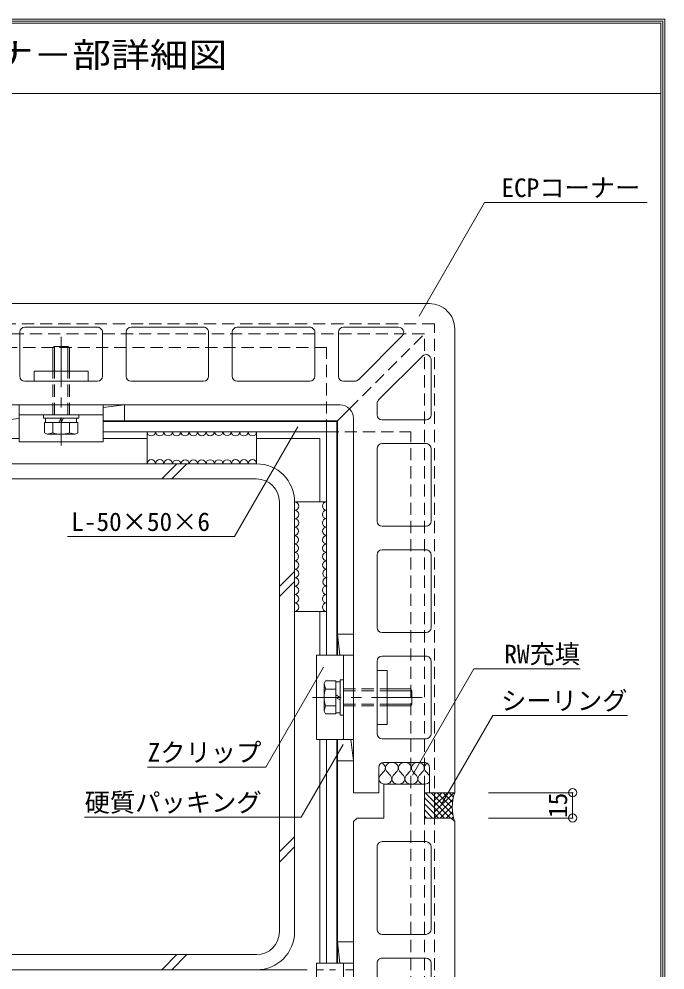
# Model space of a CAD drawing. Units: millimetres at full size, sheet at 1:6; details may follow other scales. Extents: x -1215 to 1203, y -852 to 852.
# Drawn here: x 820 to 1203, y 289 to 852 of the extents above; entities that cross this region are included whole.
import ezdxf
from ezdxf.enums import TextEntityAlignment as Align

# ---------------------------------------------------------------- set-up
doc = ezdxf.new("R2010")
doc.units = ezdxf.units.MM
doc.header["$LTSCALE"] = 6
doc.header["$PDMODE"] = 32
doc.header["$PDSIZE"] = 4.8
for name, pattern in [('CHAIN1', [8, 5, -1, 1, -1]), ('DASHED1', [1.8, 1.2, -0.6]), ('DOUBLE_CHAIN1', [8.8, 5, -1, 0.6, -0.6, 0.6, -1])]:
    doc.linetypes.add(name, pattern=pattern)
for name, color, linetype, lineweight in [('0-0_WAKU', 7, 'Continuous', 5), ('0-1_AL', 5, 'Continuous', 5), ('0-2_SUNPO', 7, 'Continuous', 5), ('0-3_STEEL', 6, 'Continuous', 5), ('0-4_KANAMONO', 6, 'Continuous', 5), ('0-5_FUKUSIZA', 3, 'Continuous', 5), ('0-6_HIFUKU', 4, 'Continuous', 5), ('0-7_KUTAI', 4, 'Continuous', 5)]:
    doc.layers.add(name, color=color, linetype=linetype, lineweight=lineweight)
doc.styles.add('ＭＳ ゴシック', font='')
doc.styles.get('ＭＳ ゴシック').set_extended_font_data('MS Gothic')

msp = doc.modelspace()

# ---------------------------------------------------------------- linework, layer by layer
at = {"layer": '0-0_WAKU'}
for p, q in [((-1215.433, 852.414), (1203.395, 852.414)), ((1203.395, 852.414), (1203.395, -852.414)), ((-1214.226, 851.207), (1202.188, 851.207)), ((-1213.019, 850), (1200.981, 850)), ((1200.981, 850), (1200.981, -850)), ((1202.188, 851.207), (1202.188, -851.207)), ((-1213.019, 808.159), (1200.981, 808.159))]:
    msp.add_line(p, q, dxfattribs=at)
at = {"layer": '0-1_AL'}
for p, q in [((1063.612, 683.691), (788.612, 683.691)), ((820.612, 640.691), (820.612, 666.691)), ((823.612, 669.691), (866.612, 669.691)), ((869.612, 666.691), (869.612, 640.691)), ((883.612, 640.691), (883.612, 666.691)), ((886.612, 669.691), (929.612, 669.691)), ((932.612, 666.691), (932.612, 640.691)), ((946.612, 640.691), (946.612, 666.691)), ((949.612, 669.691), (992.612, 669.691)), ((995.612, 666.691), (995.612, 640.691)), ((1009.612, 640.691), (1009.612, 666.691)), ((1012.612, 669.691), (1045.369, 669.691)), ((1078.612, 393.691), (1078.612, 668.691)), ((1047.491, 664.57), (1021.491, 638.57)), ((1033.491, 626.57), (1059.491, 652.57)), ((1064.612, 650.448), (1064.612, 617.691)), ((866.612, 637.691), (823.612, 637.691)), ((929.612, 637.691), (886.612, 637.691)), ((992.612, 637.691), (949.612, 637.691)), ((1019.37, 637.691), (1012.612, 637.691)), ((1032.612, 617.691), (1032.612, 624.448)), ((1018.612, 393.691), (1018.612, 615.691)), ((1061.612, 614.691), (1035.612, 614.691)), ((1032.612, 554.691), (1032.612, 597.691)), ((1035.612, 600.691), (1061.612, 600.691)), ((1064.612, 597.691), (1064.612, 554.691)), ((1061.612, 551.691), (1035.612, 551.691)), ((1035.612, 537.691), (1061.612, 537.691)), ((1032.612, 491.691), (1032.612, 534.691)), ((1064.612, 534.691), (1064.612, 491.691)), ((1061.612, 488.691), (1035.612, 488.691)), ((1035.612, 474.691), (1061.612, 474.691)), ((1032.612, 428.691), (1032.612, 471.691)), ((1064.612, 471.691), (1064.612, 428.691)), ((1061.612, 425.691), (1035.612, 425.691)), ((1060.612, 411.691), (1036.612, 411.691)), ((1033.612, 393.691), (1033.612, 408.691)), ((1063.612, 393.691), (1063.612, 408.691)), ((1060.612, 398.691), (1060.612, 378.691)), ((1033.612, 393.691), (1018.612, 393.691)), ((1078.612, 393.691), (1063.612, 393.691)), ((1020.734, 378.691), (1018.612, 376.57)), ((1076.491, 378.691), (1060.612, 378.691)), ((1076.491, 378.691), (1078.612, 376.57)), ((1018.612, 376.57), (1018.612, 40.023)), ((1078.612, 376.57), (1078.612, 40.023)), ((1032.612, 312.691), (1032.612, 361.691)), ((1035.612, 364.691), (1061.612, 364.691)), ((1064.612, 361.691), (1064.612, 312.691)), ((1061.612, 309.691), (1035.612, 309.691)), ((1035.612, 295.691), (1061.612, 295.691)), ((1032.612, 242.691), (1032.612, 292.691)), ((1064.612, 292.691), (1064.612, 242.691))]:
    msp.add_line(p, q, dxfattribs=at)
for points in [[(1010.612, 623.691), (788.612, 623.691), (788.612, 638.691)], [(1060.612, 398.691), (1036.612, 398.691), (1036.612, 378.691), (1020.734, 378.691)]]:
    msp.add_lwpolyline(points, dxfattribs=at)
for centre, radius, start, end in [((1063.612, 668.691), 15, 359.99997, 89.99998), ((823.612, 666.691), 3, 89.99998, 179.99998), ((866.612, 666.691), 3, 359.99997, 89.99998), ((886.612, 666.691), 3, 89.99998, 179.99998), ((929.612, 666.691), 3, 359.99997, 89.99998), ((949.612, 666.691), 3, 89.99998, 179.99998), ((992.612, 666.691), 3, 359.99997, 89.99998), ((1012.612, 666.691), 3, 89.99998, 179.99998), ((1045.369, 666.691), 3, 315, 90), ((1061.612, 650.448), 3, 359.99997, 135), ((823.612, 640.691), 3, 180, 270), ((866.612, 640.691), 3, 270, 0), ((886.612, 640.691), 3, 180, 270), ((929.612, 640.691), 3, 270, 0), ((949.612, 640.691), 3, 180, 270), ((992.612, 640.691), 3, 270, 0), ((1012.612, 640.691), 3, 180, 270), ((1019.37, 640.691), 3, 270, 315), ((1035.612, 624.448), 3, 135, 180), ((1010.612, 615.691), 8, 359.99997, 89.99998), ((1035.612, 617.691), 3, 180, 270), ((1061.612, 617.691), 3, 270, 0), ((1035.612, 597.691), 3, 89.99998, 179.99998), ((1061.612, 597.691), 3, 359.99997, 89.99998), ((1035.612, 554.691), 3, 180, 270), ((1061.612, 554.691), 3, 270, 0), ((1035.612, 534.691), 3, 89.99998, 179.99998), ((1061.612, 534.691), 3, 359.99997, 89.99998), ((1035.612, 491.691), 3, 180, 270), ((1061.612, 491.691), 3, 270, 0), ((1035.612, 471.691), 3, 89.99998, 179.99998), ((1061.612, 471.691), 3, 359.99997, 89.99998), ((1035.612, 428.691), 3, 180, 270), ((1061.612, 428.691), 3, 270, 0), ((1036.612, 408.691), 3, 89.99998, 179.99998), ((1060.612, 408.691), 3, 359.99997, 89.99998), ((1035.612, 361.691), 3, 89.99997, 179.99998), ((1061.612, 361.691), 3, 0, 90), ((1035.612, 312.691), 3, 179.99998, 269.99998), ((1061.612, 312.691), 3, 270, 0), ((1035.612, 292.691), 3, 89.99997, 179.99998), ((1061.612, 292.691), 3, 0, 90)]:
    msp.add_arc(centre, radius, start, end, dxfattribs=at)
at = {"layer": '0-2_SUNPO'}
for p, q in [((1057.453, 676.22), (1096.343, 743.58)), ((1096.343, 743.58), (1192.757, 743.58)), ((1000.846, 468.053), (966.628, 408.786)), ((1070.658, 386.569), (1101.188, 439.449)), ((1101.188, 439.449), (1181.133, 439.449)), ((1012.438, 422.293), (987.525, 379.142)), ((966.628, 408.786), (896.434, 408.786)), ((1148.612, 393.691), (1098.612, 393.691)), ((1148.612, 393.691), (1148.612, 378.691)), ((987.525, 379.142), (859.058, 379.142)), ((1148.612, 378.691), (1098.612, 378.691))]:
    msp.add_line(p, q, dxfattribs=at)
at = {"layer": '0-2_SUNPO', "linetype": 'CHAIN1'}
for p, q in [((845.112, 664.074), (845.112, 599.549)), ((1059.271, 450.191), (994.157, 450.191))]:
    msp.add_line(p, q, dxfattribs=at)
at = {"layer": '0-2_SUNPO'}
for points in [[(985.461, 610.592), (947.914, 545.558), (848.955, 545.558)], [(1053.641, 403.995), (1090.065, 467.084), (1153.054, 467.084)]]:
    msp.add_lwpolyline(points, dxfattribs=at)
for p in [(1148.612, 393.691), (1148.612, 378.691)]:
    msp.add_point(p, dxfattribs=at)
at = {"layer": '0-3_STEEL', "linetype": 'DASHED1'}
for p, q in [((1002.609, 657.692), (420.067, 657.692)), ((1002.612, 607.687), (1002.609, 657.692)), ((1002.612, 607.691), (1052.617, 607.691)), ((1052.616, 40.023), (1052.616, 607.691))]:
    msp.add_line(p, q, dxfattribs=at)
at = {"layer": '0-3_STEEL'}
for p, q in [((1008.615, 613.691), (870.113, 613.691)), ((1002.612, 607.687), (1002.612, 613.691)), ((1008.612, 475.194), (1008.612, 613.691)), ((1002.615, 607.691), (870.113, 607.691)), ((896.112, 588.692), (896.112, 607.691)), ((961.112, 588.692), (961.112, 607.691)), ((1002.612, 607.691), (1008.616, 607.691)), ((1002.612, 475.194), (1002.612, 607.691)), ((983.612, 566.192), (1002.612, 566.192)), ((983.612, 501.192), (1002.612, 501.192)), ((1002.612, 292.69), (1002.612, 425.193)), ((1008.612, 292.69), (1008.612, 425.193))]:
    msp.add_line(p, q, dxfattribs=at)
at = {"layer": '0-4_KANAMONO', "linetype": 'DASHED1'}
for p, q in [((1066.612, 671.691), (420.067, 671.691)), ((1066.612, 40.023), (1066.612, 671.691)), ((1060.612, 665.691), (420.067, 665.691)), ((1016.27, 621.347), (1060.612, 665.691)), ((1060.612, 40.023), (1060.612, 665.691)), ((840.112, 617.691), (840.112, 643.691)), ((841.112, 617.691), (841.112, 643.691)), ((849.112, 617.691), (849.112, 643.691)), ((850.112, 617.691), (850.112, 643.691)), ((1012.612, 455.191), (1038.612, 455.191)), ((1012.612, 454.191), (1038.612, 454.191)), ((1012.612, 446.191), (1038.612, 446.191)), ((1012.612, 445.191), (1038.612, 445.191))]:
    msp.add_line(p, q, dxfattribs=at)
at = {"layer": '0-4_KANAMONO'}
for p, q in [((841.112, 658.19), (840.112, 657.614)), ((840.112, 643.691), (840.112, 657.614)), ((841.112, 658.19), (849.112, 658.19)), ((841.112, 643.691), (841.112, 658.19)), ((849.112, 658.19), (850.112, 657.614)), ((849.112, 643.691), (849.112, 658.19)), ((850.112, 643.691), (850.112, 657.614)), ((829.113, 643.691), (861.111, 643.691)), ((829.113, 643.691), (829.113, 637.691)), ((861.111, 643.691), (861.111, 637.691)), ((829.113, 637.691), (861.111, 637.691)), ((820.113, 623.691), (870.111, 623.691)), ((820.113, 623.691), (820.113, 601.692)), ((870.111, 623.691), (870.111, 601.692)), ((1009.012, 614.091), (1016.27, 621.347)), ((820.113, 617.691), (870.111, 617.691)), ((834.612, 615.693), (834.612, 617.691)), ((834.612, 617.691), (855.612, 617.691)), ((834.612, 615.693), (855.612, 615.693)), ((835.912, 613.191), (835.912, 615.693)), ((843.669, 613.191), (845.112, 615.693)), ((845.112, 613.191), (846.555, 615.693)), ((854.312, 613.191), (854.312, 615.693)), ((855.612, 615.693), (855.612, 617.691)), ((835.297, 613.191), (854.927, 613.191)), ((835.297, 607.095), (835.297, 613.191)), ((840.205, 607.017), (840.205, 613.191)), ((850.02, 607.017), (850.02, 613.191)), ((854.927, 607.095), (854.927, 613.191)), ((1009.012, 614.091), (870.113, 614.091)), ((1009.012, 475.194), (1009.012, 614.091)), ((836.861, 606.192), (835.297, 607.095)), ((840.205, 607.017), (836.862, 606.192)), ((836.862, 606.192), (853.362, 606.192)), ((850.02, 607.017), (853.362, 606.192)), ((853.362, 606.192), (854.927, 607.095)), ((820.113, 601.692), (870.111, 601.692)), ((996.613, 475.19), (996.613, 425.192)), ((1018.612, 475.19), (996.613, 475.19)), ((1012.612, 475.19), (1012.612, 425.192)), ((1018.612, 475.19), (1018.612, 425.192)), ((1032.612, 466.19), (1032.612, 434.192)), ((1038.612, 466.19), (1032.612, 466.19)), ((1038.612, 466.19), (1038.612, 434.192)), ((1001.113, 458.442), (1002.016, 460.007)), ((1001.938, 455.099), (1001.113, 458.441)), ((1001.113, 458.441), (1001.113, 441.941)), ((1002.016, 460.006), (1008.112, 460.006)), ((1008.112, 460.006), (1008.112, 440.376)), ((1008.112, 459.391), (1010.614, 459.391)), ((1010.614, 460.691), (1012.612, 460.691)), ((1010.614, 460.691), (1010.614, 439.691)), ((1012.612, 460.691), (1012.612, 439.691)), ((1001.938, 455.099), (1008.112, 455.099)), ((1008.112, 451.635), (1010.614, 450.191)), ((1038.612, 455.191), (1052.535, 455.191)), ((1038.612, 454.191), (1053.111, 454.191)), ((1053.111, 454.191), (1052.535, 455.191)), ((1053.111, 454.191), (1053.111, 446.191)), ((1008.112, 450.191), (1010.614, 448.748)), ((1038.612, 446.191), (1053.111, 446.191)), ((1053.111, 446.192), (1052.535, 445.192)), ((1001.938, 445.284), (1001.113, 441.942)), ((1001.113, 441.941), (1002.016, 440.376)), ((1001.938, 445.284), (1008.112, 445.284)), ((1002.016, 440.376), (1008.112, 440.376)), ((1008.112, 440.991), (1010.614, 440.991)), ((1038.612, 445.191), (1052.535, 445.191)), ((1010.614, 439.691), (1012.612, 439.691)), ((1038.612, 434.192), (1032.612, 434.192)), ((1018.612, 425.192), (996.613, 425.192)), ((1008.612, 292.69), (1008.612, 425.193)), ((1009.012, 292.69), (1009.012, 425.193)), ((996.613, 292.69), (996.613, 242.692)), ((1018.612, 292.69), (996.613, 292.69)), ((1012.612, 292.69), (1012.612, 242.692)), ((1018.612, 292.69), (1018.612, 242.692))]:
    msp.add_line(p, q, dxfattribs=at)
msp.add_lwpolyline([(1008.612, 475.194), (1008.612, 613.691), (870.113, 613.691)], dxfattribs=at)
for centre, start, end in [((845.112, 621.192), 250.903, 289.09698), ((1016.113, 450.191), 160.903, 199.09698)]:
    msp.add_arc(centre, 15, start, end, dxfattribs=at)
at = {"layer": '0-5_FUKUSIZA'}
for p, q in [((882.615, 623.691), (870.114, 622.056)), ((882.615, 623.691), (882.615, 614.091)), ((1018.612, 412.688), (1016.977, 425.189)), ((1009.012, 412.688), (1018.612, 412.688)), ((1036.698, 406.491), (1034.384, 403.891)), ((1038.241, 406.491), (1040.555, 403.891)), ((1044.412, 406.491), (1042.098, 403.891)), ((1045.955, 406.491), (1048.269, 403.891)), ((1052.126, 406.491), (1049.812, 403.891)), ((1053.669, 406.491), (1055.984, 403.891)), ((1059.841, 406.491), (1057.527, 403.891)), ((1061.384, 406.491), (1063.612, 403.987)), ((1060.612, 393.691), (1060.612, 378.691)), ((1078.612, 393.691), (1060.612, 393.691)), ((1066.612, 384.643), (1060.612, 390.643)), ((1066.612, 388.178), (1061.099, 393.691)), ((1066.612, 391.714), (1064.659, 393.667)), ((1066.612, 392.886), (1067.417, 393.691)), ((1066.612, 389.351), (1070.952, 393.691)), ((1066.612, 385.815), (1074.488, 393.691)), ((1066.612, 382.28), (1078.023, 393.691)), ((1066.612, 378.691), (1066.612, 393.691)), ((1077.564, 380.762), (1066.612, 391.714)), ((1066.612, 378.744), (1077.605, 389.737)), ((1077.21, 384.652), (1068.171, 393.691)), ((1077.363, 388.034), (1071.706, 393.691)), ((1077.871, 391.061), (1075.242, 393.691)), ((1066.612, 381.107), (1060.612, 387.107)), ((1065.493, 378.691), (1060.612, 383.572)), ((1076.099, 378.691), (1066.612, 388.178)), ((1072.564, 378.691), (1066.612, 384.643)), ((1070.095, 378.691), (1077.214, 385.81)), ((1061.957, 378.691), (1060.612, 380.036)), ((1076.491, 378.691), (1060.612, 378.691)), ((1069.028, 378.691), (1066.612, 381.107)), ((1073.63, 378.691), (1077.344, 382.405)), ((1078.612, 376.57), (1076.491, 378.691)), ((1076.828, 378.354), (1077.835, 379.36))]:
    msp.add_line(p, q, dxfattribs=at)
for points in [[(820.113, 615.512), (807.615, 614.091), (807.615, 623.692)], [(1010.434, 475.19), (1009.012, 487.688), (1018.613, 487.688)], [(1010.434, 292.69), (1009.012, 305.188), (1018.613, 305.188)]]:
    msp.add_lwpolyline(points, dxfattribs=at)
for centre, radius, start, end in [((898.612, 607.691), 2.5, 180, 0), ((903.612, 607.691), 2.5, 180, 0), ((908.611, 607.691), 2.5, 180, 0), ((913.611, 607.741), 2.5, 180, 0), ((918.61, 607.741), 2.5, 180, 0), ((923.609, 607.741), 2.5, 180, 0), ((928.607, 607.791), 2.5, 180, 0), ((933.606, 607.841), 2.5, 180, 0), ((938.604, 607.891), 2.5, 180, 0), ((943.603, 607.941), 2.5, 180, 0), ((948.59, 607.691), 2.5, 180, 0), ((953.59, 607.691), 2.5, 180, 0), ((958.59, 607.691), 2.5, 180, 0), ((898.634, 588.692), 2.5, 0, 180), ((903.634, 588.692), 2.5, 0, 180), ((908.634, 588.692), 2.5, 0, 180), ((913.621, 588.442), 2.5, 0, 180), ((918.62, 588.492), 2.5, 0, 180), ((923.619, 588.542), 2.5, 0, 180), ((928.617, 588.592), 2.5, 0, 180), ((933.616, 588.642), 2.5, 0, 180), ((938.615, 588.642), 2.5, 0, 180), ((943.614, 588.642), 2.5, 0, 180), ((948.613, 588.692), 2.5, 0, 180), ((953.612, 588.692), 2.5, 0, 180), ((958.612, 588.692), 2.5, 0, 180), ((983.612, 563.67), 2.5, 270, 90), ((1002.612, 563.692), 2.5, 90, 270), ((983.612, 558.67), 2.5, 270, 90), ((1002.612, 558.692), 2.5, 90, 270), ((983.612, 553.67), 2.5, 270, 90), ((1002.612, 553.693), 2.5, 90, 270), ((983.362, 548.683), 2.5, 270, 90), ((1002.662, 548.694), 2.5, 90, 270), ((983.412, 543.684), 2.5, 270, 90), ((1002.662, 543.695), 2.5, 90, 270), ((983.462, 538.686), 2.5, 270, 90), ((983.512, 533.687), 2.5, 270, 90), ((1002.662, 538.696), 2.5, 90, 270), ((1002.712, 533.697), 2.5, 90, 270), ((983.562, 528.689), 2.5, 270, 90), ((1002.762, 528.699), 2.5, 90, 270), ((983.562, 523.69), 2.5, 270, 90), ((1002.812, 523.7), 2.5, 90, 270), ((983.562, 518.691), 2.5, 270, 90), ((1002.862, 518.702), 2.5, 90, 270), ((983.612, 513.691), 2.5, 270, 90), ((1002.612, 513.714), 2.5, 90, 270), ((983.612, 508.692), 2.5, 270, 90), ((1002.612, 508.714), 2.5, 90, 270), ((983.612, 503.692), 2.5, 270, 90), ((1002.612, 503.714), 2.5, 90, 270), ((1103.954, 385.13), 26.749, 161.33482, 198.66515)]:
    msp.add_arc(centre, radius, start, end, dxfattribs=at)
for centre, start_param, end_param in [((1041.326, 408.441), 5.6395555, 10.068284), ((1049.041, 408.441), 5.6395555, 10.068284), ((1056.755, 408.441), 5.6395555, 10.068284), ((1033.612, 408.441), 5.6395555, 7.409242), ((1064.469, 408.441), 2.1574428, 3.7850987), ((1037.469, 401.941), 2.4980866, 6.9266913), ((1045.184, 401.941), 2.4980866, 6.9266913), ((1052.898, 401.941), 2.4980866, 6.9266913), ((1060.612, 401.941), 2.4980866, 5.6034659)]:
    msp.add_ellipse(centre, major_axis=(3.857, 0), ratio=0.8425, start_param=start_param, end_param=end_param, dxfattribs=at)
at = {"layer": '0-6_HIFUKU', "linetype": 'DOUBLE_CHAIN1'}
msp.add_line((961.112, 288.692), (1018.612, 288.692), dxfattribs=at)
at = {"layer": '0-7_KUTAI', "color": 6}
for p, q in [((669.611, 603.692), (820.113, 603.692)), ((870.111, 603.692), (896.112, 603.692)), ((961.112, 603.692), (998.612, 603.692)), ((998.612, 603.692), (998.612, 566.192)), ((961.112, 588.692), (706.112, 588.692)), ((904.762, 579.692), (913.762, 588.692)), ((910.762, 579.692), (919.762, 588.692)), ((961.112, 579.692), (706.112, 579.692)), ((974.612, 311.192), (974.612, 566.192)), ((983.612, 311.192), (983.612, 566.192)), ((974.612, 515.942), (983.612, 524.942)), ((974.612, 509.942), (983.612, 518.942)), ((998.612, 501.192), (998.612, 475.19)), ((998.612, 425.192), (998.612, 292.69)), ((974.612, 358.542), (983.612, 367.542)), ((974.612, 352.542), (983.612, 361.542)), ((706.112, 297.692), (961.112, 297.692)), ((904.762, 288.692), (913.762, 297.692)), ((910.762, 288.692), (919.762, 297.692)), ((706.112, 288.692), (961.112, 288.692))]:
    msp.add_line(p, q, dxfattribs=at)
for centre, radius, start, end in [((961.112, 566.192), 22.5, 0, 90), ((961.112, 566.192), 13.5, 0, 90), ((961.112, 311.192), 22.5, 270, 0), ((961.112, 311.192), 13.5, 270, 0)]:
    msp.add_arc(centre, radius, start, end, dxfattribs=at)

# ---------------------------------------------------------------- texts
at = {"layer": '0-0_WAKU', "style": 'ＭＳ ゴシック', "width": 1.15}
msp.add_text('等辺Ｌ型コ－ナ－部詳細図', height=14.66, dxfattribs=at).set_placement((667.731, 819.409), align=Align.BOTTOM_LEFT)
at = {"layer": '0-2_SUNPO', "style": 'ＭＳ ゴシック'}
for s, p in [('ECPコーナー', (1106.343, 743.58)), ('L-50×50×6', (851.116, 545.558)), ('RW充填', (1108.054, 467.084)), ('シーリング', (1106.133, 439.449)), ('Zクリップ ', (896.434, 408.786)), ('硬質パッキング', (859.058, 379.142))]:
    msp.add_text(s, height=11, dxfattribs=at).set_placement(p, align=Align.BOTTOM_LEFT)
msp.add_text('15', height=11, rotation=90, dxfattribs=at).set_placement((1148.612, 378.691), align=Align.BOTTOM_LEFT)

doc.saveas('drawing.dxf')
